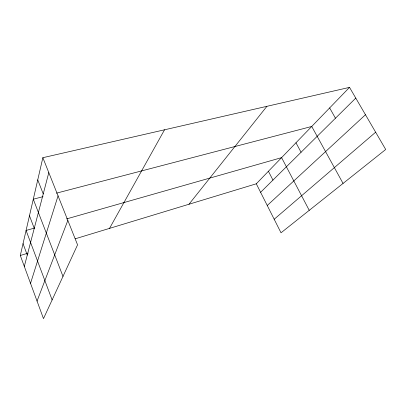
<?xml version="1.0" encoding="UTF-8"?>
<svg xmlns="http://www.w3.org/2000/svg" width="406" height="406" viewBox="0 0 406 406"><rect width="100%" height="100%" fill="white"/><g stroke="black" fill="none" stroke-linecap="round" stroke-linejoin="round"><path stroke-width="0.61" d="M42.863 157.695L77.566 244.848L43.488 318.629L20.3 255.491L42.863 157.695L349.53 87.371L385.7 149.479L281.023 232.8L256.303 183.791L349.53 87.371M24.314 266.417L48.801 172.606M30.531 283.347L58.058 195.854M37.047 301.1L67.838 220.412M109.529 228.38L164.542 129.793M188.988 204.238L266.904 106.321M260.601 192.312L355.778 98.1M267.25 205.487L365.471 114.741M274.187 219.25L375.641 132.209M20.3 255.491L28.11 253.116M75.181 238.814L256.303 183.791M34.53 228.05L26.075 230.461L52.12 299.938M66.538 218.93L281.591 157.64L309.24 210.338M43.026 196.666L33.287 199.209L62.986 276.42M56.419 193.165L311.737 126.459L343.055 183.426M329.647 107.935L335.457 118.217M295.974 142.765L301.064 152.26M268.417 171.266L272.954 180.091M37.748 179.873L43.239 193.921M29.471 215.748L34.251 228.35M23.035 243.63L27.278 255.064"/></g></svg>
